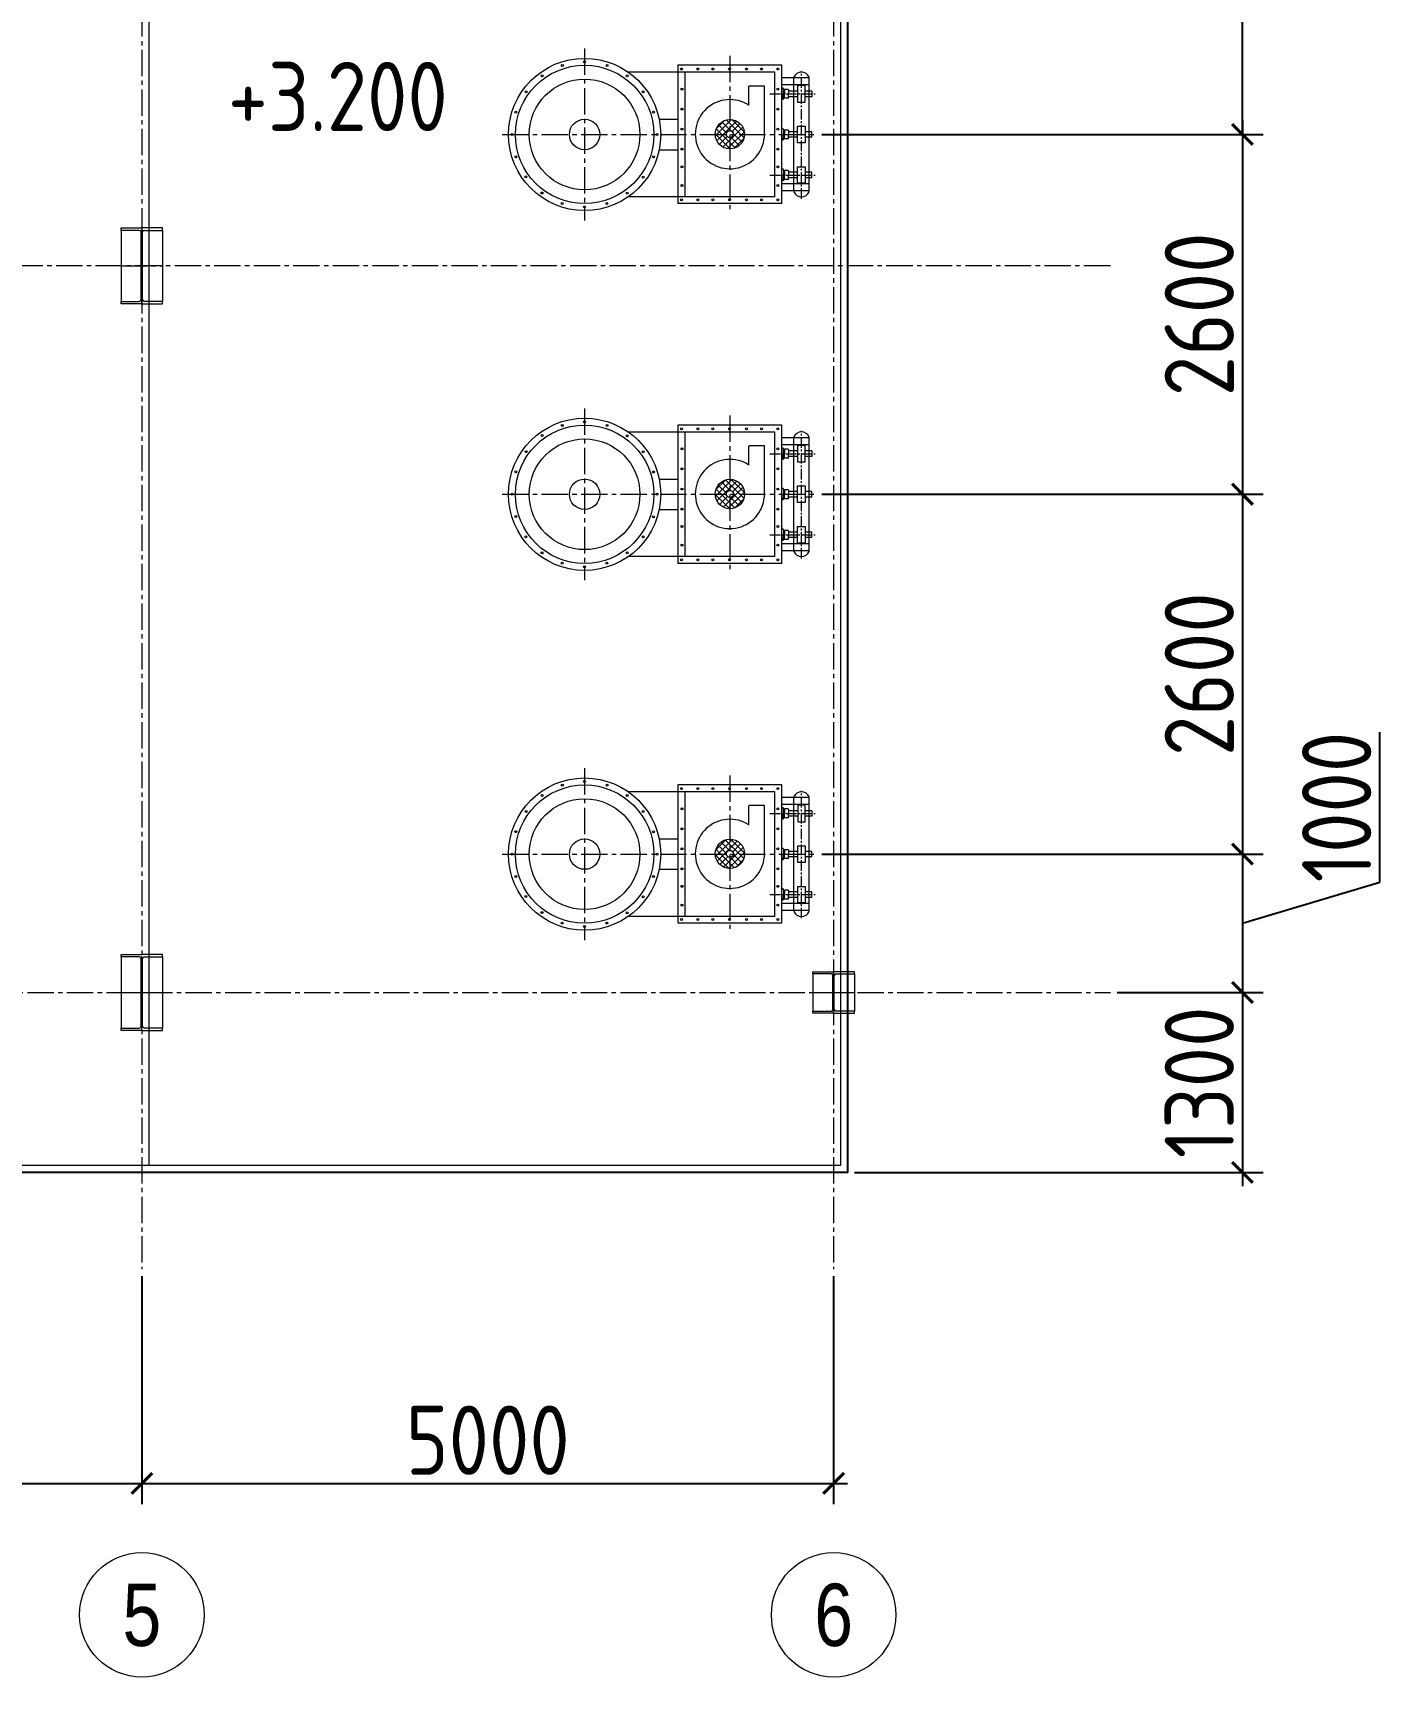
# Model space of a CAD drawing. Header units: millimetres. Extents: x 163705 to 1616509, y 81827 to 302547.
# Drawn here: x 675039 to 684792, y 241216 to 253097 of the extents above; entities that cross this region are included whole.
import ezdxf
from ezdxf.enums import TextEntityAlignment as Align

# ---------------------------------------------------------------- set-up
doc = ezdxf.new("R2010")
doc.units = ezdxf.units.MM
doc.header["$LTSCALE"] = 10
doc.linetypes.add('CENTER2', pattern=[28.575, 19.05, -3.175, 3.175, -3.175])
for name, color, linetype, lineweight in [('1-中心线', 1, 'CENTER2', 0), ('1-填充', 8, 'Continuous', 18), ('1-护栏', 4, 'Continuous', 18), ('1-标注', 3, 'Continuous', 0), ('1-设备轮廓', 2, 'Continuous', 18), ('1-钢构', 6, 'Continuous', 0)]:
    doc.layers.add(name, color=color, linetype=linetype, lineweight=lineweight)
doc.styles.add('ARIAL', font='arial.ttf', dxfattribs={"width": 0.7})
doc.styles.add('HZ', font='gbenor.shx', dxfattribs={"bigfont": 'gbcbig.shx'})
doc.styles.get("Standard").update_dxf_attribs({"font": 'arial.ttf'})
doc.dimstyles.new('100$0', dxfattribs={"dimscale": 100, "dimtxt": 5, "dimasz": 1.5, "dimexe": 1.5, "dimexo": 0.5, "dimtad": 1, "dimdec": 0, "dimdsep": 46, "dimtxsty": 'HZ', "dimblk": 'ARCHTICK', "dimcen": 2.5, "dimdle": 1, "dimclrd": 256, "dimclre": 256, "dimadec": 0, "dimazin": 0, "dimtfac": 1, "dimtdec": 0, "dimtmove": 0, "dimatfit": 3, "dimfxl": 0, "dimarcsym": 0})

# ---------------------------------------------------------------- blocks, each defined once
blk = doc.blocks.new('G$C2B9B74B2')
for p, q in [((3, 288), (3, 303)), ((3, 303), (153, 303)), ((135, 288), (3, 288)), ((3, 288), (3, 18)), ((148, 31), (148, 275)), ((153, 0), (153, 306)), ((303, 303), (153, 303)), ((158, 31), (158, 275)), ((171, 288), (303, 288)), ((303, 288), (303, 303)), ((303, 288), (303, 18)), ((0, 153), (306, 153)), ((3, 3), (3, 18)), ((3, 18), (135, 18)), ((153, 3), (3, 3)), ((153, 3), (303, 3)), ((303, 18), (171, 18)), ((303, 3), (303, 18))]:
    blk.add_line(p, q)
for centre, start, end in [((135, 275), 0, 90), ((171, 275), 90, 180), ((135, 31), 270, 0), ((171, 31), 180, 270)]:
    blk.add_arc(centre, 13, start, end)
blk.add_text('HC_SUPERPART', height=0.001).set_placement((153, 3))
blk = doc.blocks.new('G$CEDFA10A2')
for p, q in [((0, 535), (0, 553)), ((0, 553), (150, 553)), ((131.5, 535), (0, 535)), ((0, 535), (0, 21)), ((144.5, 34), (144.5, 522)), ((300, 553), (150, 553)), ((155.5, 34), (155.5, 522)), ((168.5, 535), (300, 535)), ((300, 535), (300, 553)), ((300, 535), (300, 21)), ((0, 21), (131.5, 21)), ((0, 3), (0, 21)), ((150, 3), (0, 3)), ((150, 3), (300, 3)), ((300, 21), (168.5, 21)), ((300, 3), (300, 21))]:
    blk.add_line(p, q)
for centre, start, end in [((131.5, 522), 0, 90), ((168.5, 522), 90, 180), ((131.5, 34), 270, 0), ((168.5, 34), 180, 270)]:
    blk.add_arc(centre, 13, start, end)
at = {"layer": '1-中心线'}
for p, q in [((150, 0), (150, 556)), ((-3, 278), (303, 278))]:
    blk.add_line(p, q, dxfattribs=at)
blk.add_text('HC_SUPERPART', height=0.001).set_placement((150, 3))
blk = doc.blocks.new('_ArchTick')
at = {"const_width": 0.15}
blk.add_lwpolyline([(-0.5, -0.5), (0.5, 0.5)], dxfattribs=at)
blk = doc.blocks.new('*D982')
at = {"layer": '1-标注', "lineweight": -2, "transparency": 16777216}
for p, q in [((668977, 244113), (668977, 242466)), ((675827, 244113), (675827, 242466)), ((668877, 242616), (675927, 242616))]:
    blk.add_line(p, q, dxfattribs=at)
at = {"layer": 'Defpoints', "color": 0, "transparency": 16777216}
for p in [(668977, 244163), (675827, 244163), (675827, 242616)]:
    blk.add_point(p, dxfattribs=at)
at = {"layer": '1-标注', "lineweight": -2, "transparency": 16777216, "xscale": 150, "yscale": 150, "zscale": 150, "rotation": 180}
blk.add_blockref('_ArchTick', (668977, 242616), dxfattribs=at)
at = {"layer": '1-标注', "lineweight": -2, "transparency": 16777216, "xscale": 150, "yscale": 150, "zscale": 150}
blk.add_blockref('_ArchTick', (675827, 242616), dxfattribs=at)
at = {"layer": '1-标注', "color": 0, "transparency": 16777216, "insert": (672402, 242928), "char_height": 500, "attachment_point": 5, "style": 'HZ'}
blk.add_mtext('6850', dxfattribs=at)
blk = doc.blocks.new('*D983')
at = {"layer": '1-标注', "lineweight": -2, "transparency": 16777216}
for p, q in [((675827, 244113), (675827, 242466)), ((680827, 244113), (680827, 242466)), ((675727, 242616), (680927, 242616))]:
    blk.add_line(p, q, dxfattribs=at)
at = {"layer": 'Defpoints', "color": 0, "transparency": 16777216}
for p in [(675827, 244163), (680827, 244163), (680827, 242616)]:
    blk.add_point(p, dxfattribs=at)
at = {"layer": '1-标注', "lineweight": -2, "transparency": 16777216, "xscale": 150, "yscale": 150, "zscale": 150, "rotation": 180}
blk.add_blockref('_ArchTick', (675827, 242616), dxfattribs=at)
at = {"layer": '1-标注', "lineweight": -2, "transparency": 16777216, "xscale": 150, "yscale": 150, "zscale": 150}
blk.add_blockref('_ArchTick', (680827, 242616), dxfattribs=at)
at = {"layer": '1-标注', "color": 0, "transparency": 16777216, "insert": (678327, 242928), "char_height": 500, "attachment_point": 5, "style": 'HZ'}
blk.add_mtext('5000', dxfattribs=at)
blk = doc.blocks.new('A$C2E9244EA')
at = {"layer": '1-填充'}
h = blk.add_hatch(dxfattribs=at)
h.set_pattern_fill('ANSI37', color=256, scale=10, style=0)
h.set_pattern_definition([(45, (-3855.08, -2752.59), (-22.45064, 22.45064), []), (135, (-3855.08, -2752.59), (-22.45064, -22.45064), [])])
h.paths.add_polyline_path([(-1156, -2, 1), (-944, -2, 1)])
h.paths.add_polyline_path([(-1025, -2, -1), (-1075, -2, -1)], flags=16)
at = {"layer": '1-中心线', "lineweight": 18, "ltscale": 0.4}
for p, q in [((-1568, 464), (-1568, -458)), ((-1340, 293), (-1666, 293)), ((-1340, -293), (-1666, -293))]:
    blk.add_line(p, q, dxfattribs=at)
at = {"layer": '1-中心线', "lineweight": 18}
for points in [[(0, -621), (0, 621)], [(-1050, -569), (-1050, 541)], [(597, 0), (-1665, 0)]]:
    blk.add_lwpolyline(points, dxfattribs=at)
at = {"layer": '1-设备轮廓'}
for p, q in [((-1643, 313), (-1595, 313)), ((-1643, 313), (-1643, 273)), ((-1643, 273), (-1595, 273)), ((-1540, 313), (-1474, 313)), ((-1540, 273), (-1474, 273)), ((-1474, 323), (-1472, 326)), ((-1474, 323), (-1474, 293)), ((-1474, 263), (-1474, 293)), ((-1474, 263), (-1472, 261)), ((-1472, 326), (-1444, 326)), ((-1472, 261), (-1444, 261)), ((-1444, 326), (-1444, 293)), ((-1444, 320), (-1437, 320)), ((-1444, 261), (-1444, 293)), ((-1444, 266), (-1437, 266)), ((-1437, 329), (-1434, 334)), ((-1437, 329), (-1437, 293)), ((-1437, 258), (-1437, 293)), ((-1437, 258), (-1434, 252)), ((-1434, 334), (-1427, 334)), ((-1434, 252), (-1427, 252)), ((-1425, 332), (-1427, 334)), ((-1425, 254), (-1427, 252)), ((-1425, 332), (-1425, 254)), ((-1425, 320), (-1425, 332)), ((-1425, 332), (-1424, 332)), ((-1425, 267), (-1425, 254)), ((-1425, 254), (-1424, 254)), ((-1643, 20), (-1595, 20)), ((-1643, 20), (-1643, -20)), ((-1540, 20), (-1474, 20)), ((-1474, 30), (-1472, 32)), ((-1474, 30), (-1474, 0)), ((-1474, -30), (-1474, 0)), ((-1472, 32), (-1444, 32)), ((-1444, 32), (-1444, 0)), ((-1444, 27), (-1437, 27)), ((-1444, -32), (-1444, 0)), ((-1437, 35), (-1434, 41)), ((-1437, 35), (-1437, 0)), ((-1437, -35), (-1437, 0)), ((-1434, 41), (-1427, 41)), ((-1425, 39), (-1427, 41)), ((-1425, 39), (-1425, -39)), ((-1425, 26), (-1425, 39)), ((-1425, 39), (-1424, 39)), ((-1643, -20), (-1595, -20)), ((-1540, -20), (-1474, -20)), ((-1474, -30), (-1472, -32)), ((-1472, -32), (-1444, -32)), ((-1444, -27), (-1437, -27)), ((-1437, -35), (-1434, -41)), ((-1434, -41), (-1427, -41)), ((-1425, -39), (-1427, -41)), ((-1425, -26), (-1425, -39)), ((-1425, -39), (-1424, -39)), ((-1643, -273), (-1595, -273)), ((-1643, -313), (-1643, -273)), ((-1643, -313), (-1595, -313)), ((-1540, -273), (-1474, -273)), ((-1540, -313), (-1474, -313)), ((-1474, -263), (-1472, -261)), ((-1474, -263), (-1474, -293)), ((-1474, -323), (-1474, -293)), ((-1474, -323), (-1472, -326)), ((-1472, -261), (-1444, -261)), ((-1472, -326), (-1444, -326)), ((-1444, -261), (-1444, -293)), ((-1444, -266), (-1437, -266)), ((-1444, -326), (-1444, -293)), ((-1444, -320), (-1437, -320)), ((-1437, -258), (-1434, -252)), ((-1437, -258), (-1437, -293)), ((-1437, -329), (-1437, -293)), ((-1437, -329), (-1434, -334)), ((-1434, -252), (-1427, -252)), ((-1434, -334), (-1427, -334)), ((-1425, -254), (-1427, -252)), ((-1425, -332), (-1427, -334)), ((-1425, -332), (-1425, -254)), ((-1425, -267), (-1425, -254)), ((-1425, -254), (-1424, -254)), ((-1425, -320), (-1425, -332)), ((-1425, -332), (-1424, -332))]:
    blk.add_line(p, q, dxfattribs=at)
for points in [[(-1425, 500), (-675, 500)], [(-1425, 500), (-1425, -500), (-675, -500), (-675, 500)], [(-1623, 413), (-1623, -413)], [(-1623, 408), (-1425, 408)], [(-1623, 358), (-1425, 358)], [(-1513, 413), (-1513, -413)], [(-1375, 450), (-725, 450)], [(-1375, 450), (-1375, -450), (-725, -450), (-725, 450)], [(-725, 450), (-316, 450)], [(-539, 110), (-675, 110)], [(-1300, -2), (-1300, -350)], [(-539, -110), (-675, -110)], [(-1187, -210), (-1187, -348)], [(-1300, -350), (-1187, -350)], [(-1623, -358), (-1425, -358)], [(-1623, -408), (-1425, -408)], [(-725, -450), (-316, -450)]]:
    blk.add_lwpolyline(points, dxfattribs=at)
for points in [[(-1540, 353), (-1540, 234), (-1595, 234), (-1595, 353)], [(-1540, 60), (-1540, -60), (-1595, -60), (-1595, 60)], [(-1540, -353), (-1540, -234), (-1595, -234), (-1595, -353)]]:
    blk.add_lwpolyline(points, close=True, dxfattribs=at)
for centre, radius in [((-1396, 473), 7), ((-1278, 473), 7), ((-1171, 473), 7), ((-1048, 473), 7), ((-1048, 473), 7), ((-926, 473), 7), ((-818, 473), 7), ((-701, 473), 7), ((0, 0), 550), ((0, 0), 500), ((-161, 498), 7), ((0, 524), 7), ((162, 498), 7), ((-1396, 368), 7), ((-704, 368), 7), ((0, 0), 400), ((-307, 424), 7), ((308, 423), 7), ((-1396, 233), 7), ((-704, 233), 7), ((-423, 308), 7), ((424, 307), 7), ((-498, 162), 7), ((498, 161), 7), ((-1396, 107), 7), ((-1050, -2), 106), ((-1050, -2), 25.2), ((-704, 107), 7), ((-524, 0), 7), ((0, 0), 110), ((524, 0), 7), ((-1396, -38), 7), ((-704, -38), 7), ((-1396, -183), 7), ((-704, -183), 7), ((-498, -161), 7), ((498, -162), 7), ((-1396, -328), 7), ((-704, -328), 7), ((-424, -307), 7), ((423, -308), 7), ((-1396, -473), 7), ((-1278, -473), 7), ((-1171, -473), 7), ((-1048, -473), 7), ((-1048, -473), 7), ((-926, -473), 7), ((-818, -473), 7), ((-701, -473), 7), ((-308, -423), 7), ((307, -424), 7), ((-162, -498), 7), ((0, -524), 7), ((161, -498), 7)]:
    blk.add_circle(centre, radius, dxfattribs=at)
for centre, radius, start, end in [((-1568, 391), 59.4, 22.2998, 157.7002), ((-1050, -2), 250, 236.6347, 180), ((-1568, -391), 59.4, 202.2998, 337.7002)]:
    blk.add_arc(centre, radius, start, end, dxfattribs=at)
blk = doc.blocks.new('*D988')
at = {"layer": '1-标注', "lineweight": -2, "transparency": 16777216}
for p, q in [((683782, 253363), (683782, 254596)), ((683782, 252363), (683782, 253463)), ((682877, 253363), (683932, 253363)), ((680742, 252363), (683932, 252363))]:
    blk.add_line(p, q, dxfattribs=at)
at = {"layer": 'Defpoints', "color": 0, "transparency": 16777216}
for p in [(682827, 253363), (680692, 252363), (683782, 252363)]:
    blk.add_point(p, dxfattribs=at)
at = {"layer": '1-标注', "lineweight": -2, "transparency": 16777216, "xscale": 150, "yscale": 150, "zscale": 150}
for p, rotation in [((683782, 253363), 90), ((683782, 252363), 270)]:
    blk.add_blockref('_ArchTick', p, dxfattribs=dict(at, rotation=rotation))
at = {"layer": '1-标注', "color": 0, "transparency": 16777216, "insert": (683470, 254055), "char_height": 500, "attachment_point": 5, "rotation": 90, "style": 'HZ'}
blk.add_mtext('1000', dxfattribs=at)
blk = doc.blocks.new('*D989')
at = {"layer": '1-标注', "lineweight": -2, "transparency": 16777216}
for p, q in [((680742, 252363), (683932, 252363)), ((683782, 252463), (683782, 249663)), ((680742, 249763), (683932, 249763))]:
    blk.add_line(p, q, dxfattribs=at)
at = {"layer": 'Defpoints', "color": 0, "transparency": 16777216}
for p in [(680692, 252363), (680692, 249763), (683782, 249763)]:
    blk.add_point(p, dxfattribs=at)
at = {"layer": '1-标注', "lineweight": -2, "transparency": 16777216, "xscale": 150, "yscale": 150, "zscale": 150}
for p, rotation in [((683782, 252363), 90), ((683782, 249763), 270)]:
    blk.add_blockref('_ArchTick', p, dxfattribs=dict(at, rotation=rotation))
at = {"layer": '1-标注', "color": 0, "transparency": 16777216, "insert": (683470, 251063), "char_height": 500, "attachment_point": 5, "rotation": 90, "style": 'HZ'}
blk.add_mtext('2600', dxfattribs=at)
blk = doc.blocks.new('*D990')
at = {"layer": '1-标注', "lineweight": -2, "transparency": 16777216}
for p, q in [((683782, 249863), (683782, 247063)), ((680742, 249763), (683932, 249763)), ((680742, 247163), (683932, 247163))]:
    blk.add_line(p, q, dxfattribs=at)
at = {"layer": 'Defpoints', "color": 0, "transparency": 16777216}
for p in [(680692, 249763), (680692, 247163), (683782, 247163)]:
    blk.add_point(p, dxfattribs=at)
at = {"layer": '1-标注', "lineweight": -2, "transparency": 16777216, "xscale": 150, "yscale": 150, "zscale": 150}
for p, rotation in [((683782, 249763), 90), ((683782, 247163), 270)]:
    blk.add_blockref('_ArchTick', p, dxfattribs=dict(at, rotation=rotation))
at = {"layer": '1-标注', "color": 0, "transparency": 16777216, "insert": (683470, 248463), "char_height": 500, "attachment_point": 5, "rotation": 90, "style": 'HZ'}
blk.add_mtext('2600', dxfattribs=at)
blk = doc.blocks.new('*D991')
at = {"layer": '1-标注', "lineweight": -2, "transparency": 16777216}
for p, q in [((684776, 246961), (684776, 248045)), ((683782, 247263), (683782, 246063)), ((680742, 247163), (683932, 247163)), ((683782, 246663), (684776, 246961)), ((682877, 246163), (683932, 246163))]:
    blk.add_line(p, q, dxfattribs=at)
at = {"layer": 'Defpoints', "color": 0, "transparency": 16777216}
for p in [(680692, 247163), (682827, 246163), (683782, 246163)]:
    blk.add_point(p, dxfattribs=at)
at = {"layer": '1-标注', "lineweight": -2, "transparency": 16777216, "xscale": 150, "yscale": 150, "zscale": 150}
for p, rotation in [((683782, 247163), 90), ((683782, 246163), 270)]:
    blk.add_blockref('_ArchTick', p, dxfattribs=dict(at, rotation=rotation))
at = {"layer": '1-标注', "color": 0, "transparency": 16777216, "insert": (684463, 247503), "char_height": 500, "attachment_point": 5, "rotation": 90, "style": 'HZ'}
blk.add_mtext('1000', dxfattribs=at)
blk = doc.blocks.new('*D992')
at = {"layer": '1-标注', "lineweight": -2, "transparency": 16777216}
for p, q in [((683782, 246263), (683782, 244763)), ((682877, 246163), (683932, 246163)), ((680977, 244863), (683932, 244863))]:
    blk.add_line(p, q, dxfattribs=at)
at = {"layer": 'Defpoints', "color": 0, "transparency": 16777216}
for p in [(682827, 246163), (680927, 244863), (683782, 244863)]:
    blk.add_point(p, dxfattribs=at)
at = {"layer": '1-标注', "lineweight": -2, "transparency": 16777216, "xscale": 150, "yscale": 150, "zscale": 150}
for p, rotation in [((683782, 246163), 90), ((683782, 244863), 270)]:
    blk.add_blockref('_ArchTick', p, dxfattribs=dict(at, rotation=rotation))
at = {"layer": '1-标注', "color": 0, "transparency": 16777216, "insert": (683470, 245513), "char_height": 500, "attachment_point": 5, "rotation": 90, "style": 'HZ'}
blk.add_mtext('1300', dxfattribs=at)

msp = doc.modelspace()

# ---------------------------------------------------------------- linework, layer by layer
msp.add_lwpolyline([(676727.037, 254762.835), (680927.037, 254762.835), (680927.037, 244862.835), (668827.037, 244862.835), (668827.037, 256762.835), (668827.037, 256762.835), (668827.037, 262162.835), (675927.037, 262162.835), (675927.037, 254762.835), (676727.037, 254762.835)])
at = {"layer": '1-中心线'}
for p, q in [((675827.037, 264690.08), (675827.037, 244162.703)), ((680827.037, 264690.08), (680827.037, 244162.703)), ((682827.037, 251412.835), (652710.886, 251412.835)), ((652710.886, 246162.835), (682827.037, 246162.835))]:
    msp.add_line(p, q, dxfattribs=at)
at = {"layer": '1-护栏'}
msp.add_line((675877.037, 253362.835), (675877.037, 244912.835), dxfattribs=at)
msp.add_lwpolyline([(676677.037, 256301.07), (676677.037, 254712.835), (680877.037, 254712.835), (680877.037, 244912.835), (668895.91, 244912.835), (668895.91, 256712.835), (668895.91, 256712.835), (668895.91, 262112.835), (675877.037, 262112.835), (675877.037, 254712.835), (675977.037, 254712.835), (675977.037, 256301.07)], dxfattribs=at)
for centre in [(675827.037, 241665.997), (680827.037, 241665.997)]:
    msp.add_circle(centre, 450, dxfattribs=at)

# ---------------------------------------------------------------- block references
at = {"layer": '1-设备轮廓', "rotation": 180.000000001998}
for p in [(679027.037, 252362.835), (679027.037, 249762.835), (679027.049, 247162.835)]:
    msp.add_blockref('A$C2E9244EA', p, dxfattribs=at)
at = {"layer": '1-钢构'}
for name, p in [('G$CEDFA10A2', (675677.037, 251134.835)), ('G$CEDFA10A2', (675677.037, 245884.835)), ('G$C2B9B74B2', (680674.037, 246009.835))]:
    msp.add_blockref(name, p, dxfattribs=at)

# ---------------------------------------------------------------- texts
at = {"layer": '1-护栏', "style": 'ARIAL', "width": 0.8}
for s, p in [('6', (680827.037, 241665.997)), ('5', (675827.037, 241665.997))]:
    msp.add_text(s, height=450, dxfattribs=at).set_placement(p, align=Align.MIDDLE_CENTER)
at = {"layer": '1-设备轮廓', "insert": (676448.301, 252887.113), "char_height": 500, "width": 950.69162, "attachment_point": 1, "style": 'HZ'}
msp.add_mtext('+3.200', dxfattribs=at)

# ---------------------------------------------------------------- dimensions: what is measured, and where the dimension line sits
at = {"layer": '1-标注'}
dim = msp.add_linear_dim(base=(683782.187, 252362.835), p1=(682827.037, 253362.835), p2=(680692.351, 252362.835), angle=90, dimstyle='100$0', dxfattribs=at)
dim.commit()
dim.dimension.update_dxf_attribs({"geometry": '*D988', "text_midpoint": (683782.187, 254054.666), "dimtype": 160})
for base, p1, p2, picture, middle in [((683782.187, 249762.835), (680692.351, 252362.835), (680692.351, 249762.835), '*D989', (683469.687, 251062.835)), ((683782.187, 247162.835), (680692.351, 249762.835), (680692.363, 247162.835), '*D990', (683469.687, 248462.835)), ((683782.187, 246162.835), (680692.363, 247162.835), (682827.037, 246162.835), '*D991', (684463.437, 247023.46)), ((683782.187, 244862.835), (682827.037, 246162.835), (680927.037, 244862.835), '*D992', (683469.687, 245512.835))]:
    dim = msp.add_linear_dim(base=base, p1=p1, p2=p2, angle=90, dimstyle='100$0', override={"dimtmove": 1}, dxfattribs=at)
    dim.commit()
    dim.dimension.update_dxf_attribs({"geometry": picture, "text_midpoint": middle})
for base, p1, p2, picture, middle in [((675827.037, 242615.997), (668977.037, 244162.703), (675827.037, 244162.703), '*D982', (672402.037, 242928.497)), ((680827.037, 242615.997), (675827.037, 244162.703), (680827.037, 244162.703), '*D983', (678327.037, 242928.497))]:
    dim = msp.add_linear_dim(base=base, p1=p1, p2=p2, dimstyle='100$0', override={"dimtol": 0, "dimlim": 0, "dimtdec": 8, "dimtix": 1}, dxfattribs=at)
    dim.commit()
    dim.dimension.update_dxf_attribs({"geometry": picture, "text_midpoint": middle})

doc.saveas('drawing.dxf')
